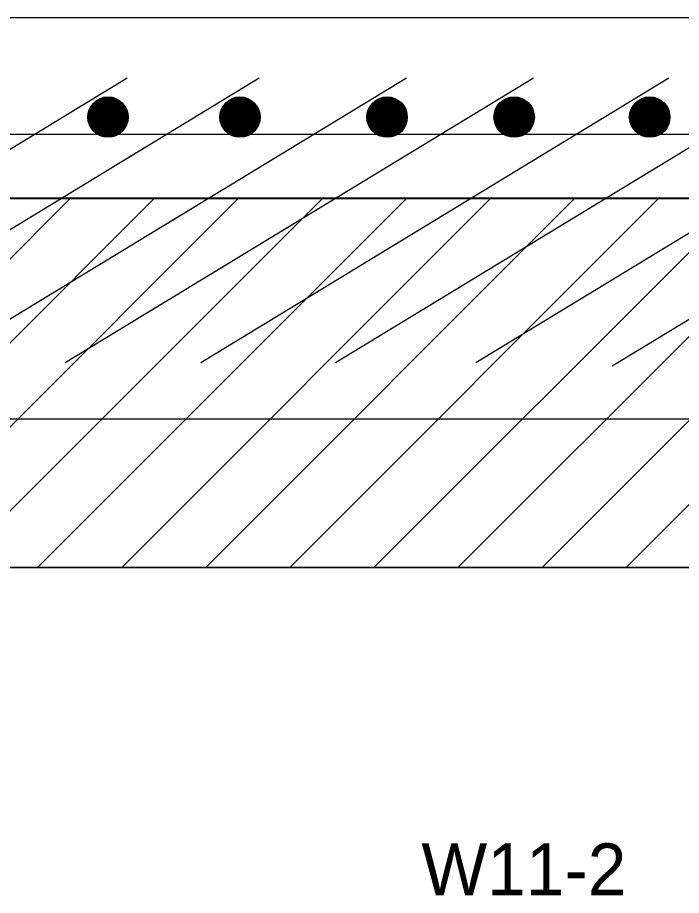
# Model space of a CAD drawing. Extents: x -893 to 867, y -474 to 712.
# Drawn here: x -282.7 to -193.4, y 30.6 to 148.7 of the extents above; entities that cross this region are included whole.
import ezdxf

# ---------------------------------------------------------------- set-up
doc = ezdxf.new("R2010")
doc.units = 0
for name, color, linetype in [('tcd_PVMT-MARKER', 7, 'Continuous'), ('temp_TRAFFIC-CONES', 7, 'Continuous'), ('temp_TRAFFIC-CONTROL', 7, 'Continuous')]:
    doc.layers.add(name, color=color, linetype=linetype)

msp = doc.modelspace()

# ---------------------------------------------------------------- linework, layer by layer
at = {"layer": 'tcd_PVMT-MARKER'}
for p, q in [((-267.96, 140.57), (-330.97, 102.26)), ((-250.2, 140.57), (-313.21, 102.26)), ((-230.41, 140.57), (-293.42, 102.26)), ((-213.31, 140.57), (-276.31, 102.26)), ((-195.08, 140.57), (-258.08, 102.26)), ((-176.97, 140.57), (-239.97, 102.26)), ((-158.06, 140.57), (-221.07, 102.26)), ((-139.71, 140.12), (-202.72, 101.81)), ((-308.57, 124.36), (-138.57, 124.36)), ((-308.57, 80.14), (-264.35, 124.36)), ((-308.57, 91.45), (-275.66, 124.36)), ((-308.25, 124.49), (-76.99, 124.49)), ((-302.66, 74.73), (-253.04, 124.36)), ((-291.35, 74.73), (-241.72, 124.36)), ((-280.03, 74.73), (-230.41, 124.36)), ((-272.52, 124.49), (-102.52, 124.49)), ((-268.72, 74.73), (-219.1, 124.36)), ((-257.41, 74.73), (-207.78, 124.36)), ((-246.09, 74.73), (-196.47, 124.36)), ((-234.78, 74.73), (-185.15, 124.36)), ((-223.47, 74.73), (-189.62, 108.57)), ((-212.15, 74.73), (-184.46, 102.43)), ((-200.84, 74.73), (-173.15, 102.43)), ((-464.11, 94.73), (-138.57, 94.73)), ((-464.11, 74.73), (9.08, 74.73)), ((9.08, 74.73), (-308.57, 74.73))]:
    msp.add_line(p, q, dxfattribs=at)
at = {"layer": 'temp_TRAFFIC-CONES'}
for p, q in [((-348.69, 148.73), (-108.64, 148.73)), ((-344.3, 133.04), (-113.04, 133.04))]:
    msp.add_line(p, q, dxfattribs=at)
for centre, radius in [((-270.56, 135.33), 2.72), ((-270.56, 135.33), 2.62), ((-270.56, 135.33), 2.56), ((-270.56, 135.33), 2.47), ((-270.56, 135.33), 2.4), ((-270.56, 135.33), 2.33), ((-270.56, 135.33), 2.27), ((-270.56, 135.33), 2.21), ((-270.56, 135.33), 2.15), ((-270.56, 135.33), 2.08), ((-270.56, 135.33), 2.02), ((-270.56, 135.33), 1.96), ((-270.56, 135.33), 1.89), ((-270.56, 135.33), 1.82), ((-270.56, 135.33), 1.78), ((-270.56, 135.33), 1.72), ((-252.8, 135.33), 2.72), ((-252.8, 135.33), 2.62), ((-252.8, 135.33), 2.56), ((-252.8, 135.33), 2.47), ((-252.8, 135.33), 2.4), ((-252.8, 135.33), 2.33), ((-252.8, 135.33), 2.27), ((-252.8, 135.33), 2.21), ((-252.8, 135.33), 2.15), ((-252.8, 135.33), 2.08), ((-252.8, 135.33), 2.02), ((-252.8, 135.33), 1.96), ((-252.8, 135.33), 1.89), ((-252.8, 135.33), 1.82), ((-252.8, 135.33), 1.78), ((-252.8, 135.33), 1.72), ((-233.01, 135.33), 2.72), ((-233.01, 135.33), 2.62), ((-233.01, 135.33), 2.56), ((-233.01, 135.33), 2.47), ((-233.01, 135.33), 2.4), ((-233.01, 135.33), 2.33), ((-233.01, 135.33), 2.27), ((-233.01, 135.33), 2.21), ((-233.01, 135.33), 2.15), ((-233.01, 135.33), 2.08), ((-233.01, 135.33), 2.02), ((-233.01, 135.33), 1.96), ((-233.01, 135.33), 1.89), ((-233.01, 135.33), 1.82), ((-233.01, 135.33), 1.78), ((-233.01, 135.33), 1.72), ((-215.91, 135.33), 2.72), ((-215.91, 135.33), 2.62), ((-215.91, 135.33), 2.56), ((-215.91, 135.33), 2.47), ((-215.91, 135.33), 2.4), ((-215.91, 135.33), 2.33), ((-215.91, 135.33), 2.27), ((-215.91, 135.33), 2.21), ((-215.91, 135.33), 2.15), ((-215.91, 135.33), 2.08), ((-215.91, 135.33), 2.02), ((-215.91, 135.33), 1.96), ((-215.91, 135.33), 1.89), ((-215.91, 135.33), 1.82), ((-215.91, 135.33), 1.78), ((-215.91, 135.33), 1.72), ((-197.67, 135.33), 2.72), ((-197.67, 135.33), 2.62), ((-197.67, 135.33), 2.56), ((-197.67, 135.33), 2.47), ((-197.67, 135.33), 2.4), ((-197.67, 135.33), 2.33), ((-197.67, 135.33), 2.27), ((-197.67, 135.33), 2.21), ((-197.67, 135.33), 2.15), ((-197.67, 135.33), 2.08), ((-197.67, 135.33), 2.02), ((-197.67, 135.33), 1.96), ((-197.67, 135.33), 1.89), ((-197.67, 135.33), 1.82), ((-197.67, 135.33), 1.78), ((-197.67, 135.33), 1.72), ((-270.56, 135.33), 1.67), ((-270.56, 135.33), 1.62), ((-270.56, 135.33), 1.6), ((-270.56, 135.33), 1.55), ((-270.56, 135.33), 1.51), ((-270.56, 135.33), 1.46), ((-270.56, 135.33), 1.4), ((-270.56, 135.33), 1.4), ((-270.56, 135.33), 1.36), ((-270.56, 135.33), 1.31), ((-270.56, 135.33), 1.25), ((-270.56, 135.33), 1.2), ((-270.56, 135.33), 1.12), ((-270.56, 135.33), 1.07), ((-270.56, 135.33), 0.989), ((-270.56, 135.33), 0.95), ((-270.56, 135.33), 0.896), ((-270.56, 135.33), 0.836), ((-270.56, 135.33), 0.744), ((-270.56, 135.33), 0.659), ((-270.56, 135.33), 0.533), ((-270.56, 135.33), 0.533), ((-252.8, 135.33), 1.67), ((-252.8, 135.33), 1.62), ((-252.8, 135.33), 1.6), ((-252.8, 135.33), 1.55), ((-252.8, 135.33), 1.51), ((-252.8, 135.33), 1.46), ((-252.8, 135.33), 1.4), ((-252.8, 135.33), 1.4), ((-252.8, 135.33), 1.36), ((-252.8, 135.33), 1.31), ((-252.8, 135.33), 1.25), ((-252.8, 135.33), 1.2), ((-252.8, 135.33), 1.12), ((-252.8, 135.33), 1.07), ((-252.8, 135.33), 0.989), ((-252.8, 135.33), 0.95), ((-252.8, 135.33), 0.896), ((-252.8, 135.33), 0.836), ((-252.8, 135.33), 0.744), ((-252.8, 135.33), 0.659), ((-252.8, 135.33), 0.533), ((-252.8, 135.33), 0.533), ((-233.01, 135.33), 1.67), ((-233.01, 135.33), 1.62), ((-233.01, 135.33), 1.6), ((-233.01, 135.33), 1.55), ((-233.01, 135.33), 1.51), ((-233.01, 135.33), 1.46), ((-233.01, 135.33), 1.4), ((-233.01, 135.33), 1.4), ((-233.01, 135.33), 1.36), ((-233.01, 135.33), 1.31), ((-233.01, 135.33), 1.25), ((-233.01, 135.33), 1.2), ((-233.01, 135.33), 1.12), ((-233.01, 135.33), 1.07), ((-233.01, 135.33), 0.989), ((-233.01, 135.33), 0.95), ((-233.01, 135.33), 0.896), ((-233.01, 135.33), 0.836), ((-233.01, 135.33), 0.744), ((-233.01, 135.33), 0.659), ((-233.01, 135.33), 0.533), ((-233.01, 135.33), 0.533), ((-215.91, 135.33), 1.67), ((-215.91, 135.33), 1.62), ((-215.91, 135.33), 1.6), ((-215.91, 135.33), 1.55), ((-215.91, 135.33), 1.51), ((-215.91, 135.33), 1.46), ((-215.91, 135.33), 1.4), ((-215.91, 135.33), 1.4), ((-215.91, 135.33), 1.36), ((-215.91, 135.33), 1.31), ((-215.91, 135.33), 1.25), ((-215.91, 135.33), 1.2), ((-215.91, 135.33), 1.12), ((-215.91, 135.33), 1.07), ((-215.91, 135.33), 0.989), ((-215.91, 135.33), 0.95), ((-215.91, 135.33), 0.896), ((-215.91, 135.33), 0.836), ((-215.91, 135.33), 0.744), ((-215.91, 135.33), 0.659), ((-215.91, 135.33), 0.533), ((-215.91, 135.33), 0.533), ((-197.67, 135.33), 1.67), ((-197.67, 135.33), 1.62), ((-197.67, 135.33), 1.6), ((-197.67, 135.33), 1.55), ((-197.67, 135.33), 1.51), ((-197.67, 135.33), 1.46), ((-197.67, 135.33), 1.4), ((-197.67, 135.33), 1.4), ((-197.67, 135.33), 1.36), ((-197.67, 135.33), 1.31), ((-197.67, 135.33), 1.25), ((-197.67, 135.33), 1.2), ((-197.67, 135.33), 1.12), ((-197.67, 135.33), 1.07), ((-197.67, 135.33), 0.989), ((-197.67, 135.33), 0.95), ((-197.67, 135.33), 0.896), ((-197.67, 135.33), 0.836), ((-197.67, 135.33), 0.744), ((-197.67, 135.33), 0.659), ((-197.67, 135.33), 0.533), ((-197.67, 135.33), 0.533), ((-270.56, 135.33), 0.419), ((-270.56, 135.33), 0.345), ((-270.56, 135.33), 0.32), ((-270.56, 135.33), 0.32), ((-270.56, 135.33), 0.242), ((-270.56, 135.33), 0.242), ((-270.56, 135.33), 0.196), ((-270.56, 135.33), 0.196), ((-270.56, 135.33), 0.116), ((-270.56, 135.33), 0.116), ((-252.8, 135.33), 0.419), ((-252.8, 135.33), 0.345), ((-252.8, 135.33), 0.32), ((-252.8, 135.33), 0.32), ((-252.8, 135.33), 0.242), ((-252.8, 135.33), 0.242), ((-252.8, 135.33), 0.196), ((-252.8, 135.33), 0.196), ((-252.8, 135.33), 0.116), ((-252.8, 135.33), 0.116), ((-233.01, 135.33), 0.419), ((-233.01, 135.33), 0.345), ((-233.01, 135.33), 0.32), ((-233.01, 135.33), 0.32), ((-233.01, 135.33), 0.242), ((-233.01, 135.33), 0.242), ((-233.01, 135.33), 0.196), ((-233.01, 135.33), 0.196), ((-233.01, 135.33), 0.116), ((-233.01, 135.33), 0.116), ((-215.91, 135.33), 0.419), ((-215.91, 135.33), 0.345), ((-215.91, 135.33), 0.32), ((-215.91, 135.33), 0.32), ((-215.91, 135.33), 0.242), ((-215.91, 135.33), 0.242), ((-215.91, 135.33), 0.196), ((-215.91, 135.33), 0.196), ((-215.91, 135.33), 0.116), ((-215.91, 135.33), 0.116), ((-197.67, 135.33), 0.419), ((-197.67, 135.33), 0.345), ((-197.67, 135.33), 0.32), ((-197.67, 135.33), 0.32), ((-197.67, 135.33), 0.242), ((-197.67, 135.33), 0.242), ((-197.67, 135.33), 0.196), ((-197.67, 135.33), 0.196), ((-197.67, 135.33), 0.116), ((-197.67, 135.33), 0.116)]:
    msp.add_circle(centre, radius, dxfattribs=at)

# ---------------------------------------------------------------- texts
at = {"layer": 'temp_TRAFFIC-CONTROL'}
msp.add_text('W11-2', height=7, dxfattribs=at).set_placement((-228.38, 30.6))

doc.saveas('drawing.dxf')
